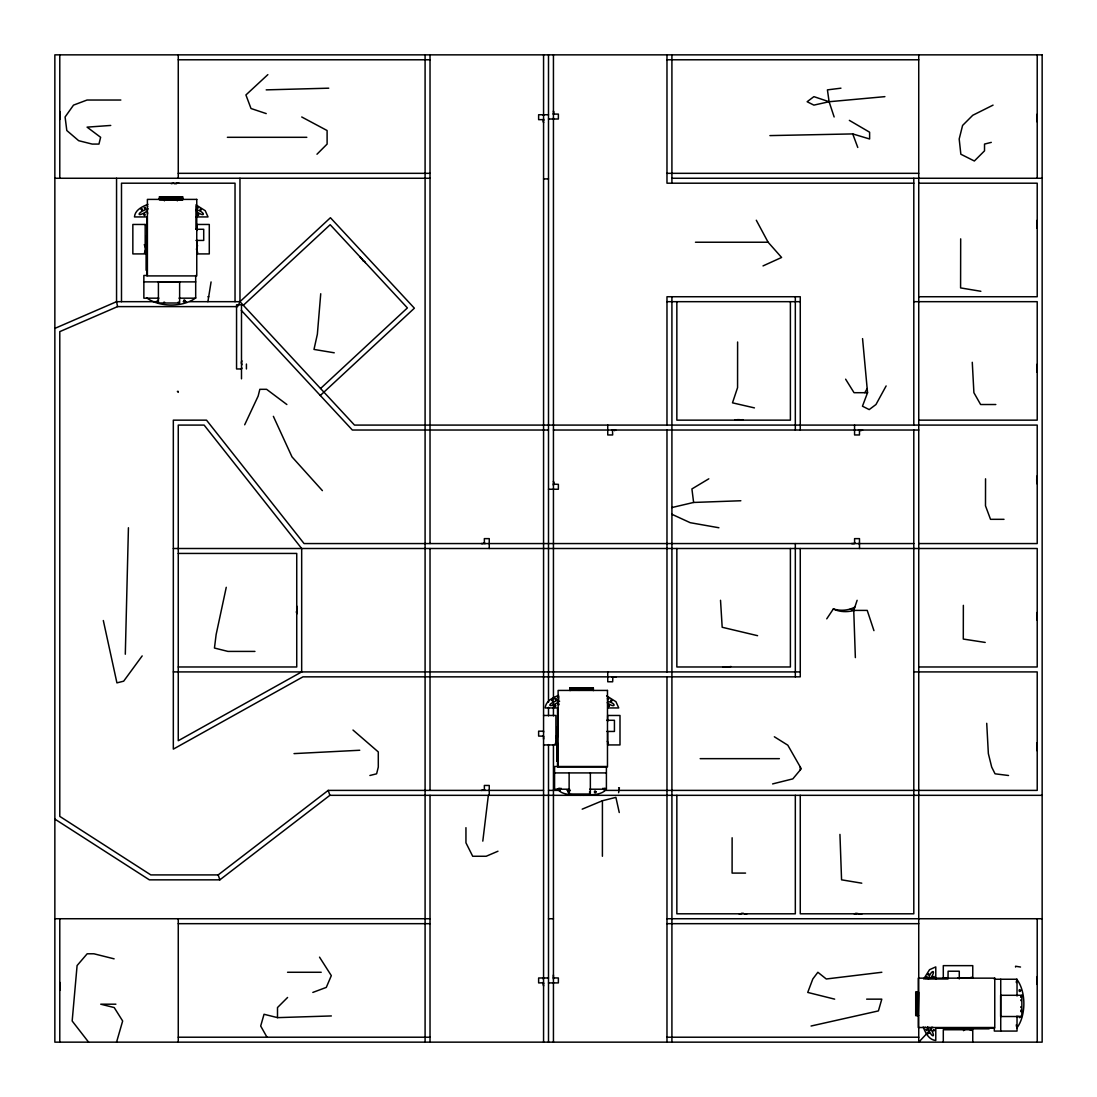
<?xml version="1.0" encoding="UTF-8"?>
<svg xmlns="http://www.w3.org/2000/svg" width="1097" height="1097" viewBox="0 0 1097 1097"><rect width="100%" height="100%" fill="white"/><g stroke="black" fill="none" stroke-linecap="round" stroke-linejoin="round"><path stroke-width="1.5" d="M164.399 200.833L164.399 199.352M602.404 856.263L602.418 800.741L615.897 797.382L619.257 812.52M732.124 837.765L732.097 873.089L745.562 873.089M737.609 342.003L737.568 387.625L732.494 402.832L754.434 407.892M918.23 1015.493L918.683 992.291L915.721 992.291L915.721 1015.493L918.683 1015.493M917.27 992.291L917.202 1015.493L917.366 992.291L917.641 1015.493L918.23 992.291M918.203 1010.529L918.203 997.612M915.789 992.291L915.734 1015.493L916.53 992.291L916.53 1015.493M960.684 238.858L960.588 287.908L980.855 291.281M963.358 605.338L963.289 639.057L985.202 642.431M985.545 478.813L985.49 505.827L990.522 519.32L1004.016 519.32M917.366 1015.493L917.49 992.291M916.16 1015.493L916.338 992.291M125.305 654.223L128.431 527.753M583.426 689.382L583.577 687.901L583.892 689.382L583.933 687.901L584.098 689.382L584.248 687.901L584.783 689.382L585.359 687.901L585.949 689.382M577.543 687.901L578.16 689.382L578.626 687.901L579.202 689.382L579.161 687.901L579.408 689.382L579.367 687.901L579.01 689.382L578.832 687.901L579.175 689.382L579.655 687.901M584.495 687.901L584.194 689.382L584.194 687.901L584.331 689.382L584.674 687.901L585.112 689.382L585.112 687.901L585.62 689.382L585.62 687.901L586.196 689.382L586.196 687.901L587.485 689.382M579.655 689.382L579.202 687.901L579.161 689.382L579.257 687.901L579.915 689.382L580.066 687.901L580.066 689.382L580.272 687.901L580.272 689.382L580.505 687.901L580.505 689.382L580.793 687.901L580.793 689.382L581.095 687.901L581.095 689.382L581.424 687.901L581.424 689.382L581.753 687.901L581.753 689.382L582.082 687.901L582.082 689.382L582.411 687.901L582.411 689.382L582.713 687.901L582.713 689.382L582.987 687.901L583.577 689.382M583.933 687.901L584.344 689.382L583.892 687.901M584.002 689.382L584.07 687.901L584.139 689.382M579.504 689.382L579.573 687.901L579.435 689.382M172.709 196.884L172.517 198.365L172.517 196.884L172.27 198.365L172.27 196.884L171.996 198.365L171.996 196.884L171.694 198.365L171.694 196.884L171.365 198.365L171.365 196.884L171.036 198.365L171.036 196.884L170.707 198.365L170.707 196.884L170.378 198.365L170.378 196.884L170.076 198.365L170.076 196.884L169.788 198.365L169.788 196.884L169.555 198.365L169.555 196.884L169.349 198.365L169.349 196.884L169.199 198.365L168.897 196.884L168.897 198.365L168.485 196.884L168.458 198.365L168.006 196.884L168.006 198.365L167.443 196.884L167.443 198.365L166.826 196.884L166.826 198.365L166.168 196.884L166.168 198.365L165.469 196.884L165.469 198.365L164.756 196.884L164.756 198.365L164.043 196.884L164.043 198.365L163.343 196.884L163.343 198.365L162.658 196.884L162.658 198.365L162.027 196.884L162.027 198.365L161.451 196.884L161.451 198.365L160.93 196.884L160.381 198.365L160.148 196.884L160.148 198.365L159.888 196.884M181.691 196.884L181.608 198.365L181.526 196.884L181.924 198.365L182.39 196.884L182.39 198.365M570.399 687.901L570.454 689.382L570.454 687.901L570.605 689.382L570.605 687.901L570.865 689.382L570.865 687.901L571.208 689.382L571.18 687.901L571.647 689.382L572.044 687.901M146.052 249.129L144.447 252.927M556.769 740.16L555.164 743.958M320.735 293.749L317.362 334.242L313.989 349.422L334.242 352.795M172.86 196.884L172.709 198.365L172.86 196.884L173.175 198.365L173.381 196.884L173.614 198.365L173.614 196.884L174.066 198.365L174.066 196.884L174.629 198.365L174.629 196.884L175.232 198.365L175.232 196.884L176.603 198.365M482.803 841.125L488.343 795.325M572.168 689.382L571.647 687.901L571.126 689.382L571.359 687.901M195.691 297.89C183.487 307.407 159.01 307.407 146.806 297.89M606.408 788.921C601.759 795.791 590.789 794.31 583.439 795.325M207.895 301.675L211.077 281.929M618.612 792.692L619.407 787.756L618.612 787.756M590.721 687.901L591.228 689.382L591.338 687.901L591.859 689.382L592.133 687.901L592.641 689.382L592.641 687.901L592.901 689.382L592.901 687.901L593.052 689.382L593.107 687.901L593.107 689.382M226.256 587.306L216.136 634.546L214.45 648.039L227.943 651.412L254.943 651.412M577.598 689.382L578.146 687.901L578.722 689.382L579.01 687.901M584.495 689.382L584.879 687.901L585.345 689.382L585.894 687.901M116.556 1042.15L122.658 1020.992L114.211 1007.553L100.746 1004.194L115.898 1004.194M604.913 788.085L603.871 788.921L602.993 788.222M857.127 600.292L853.74 610.398L855.358 657.597M1020.827 1007.499L1020.827 1006.758M932.848 1027.354L931.408 1027.354M1018.839 1016.261L1019.703 1017.728L1020.553 1016.261M862.557 338.616L867.549 392.699L862.461 406.205L869.208 409.592L875.968 404.519L886.129 385.938M1020.827 1000.587L1020.827 999.847M867.165 388.557L864.861 392.699M923.701 978.963L929.543 969.693L935.782 966.896L935.782 979.237M238.351 305.377L239.969 301.675L239.969 178.263M590.762 689.382L590.131 687.901L590.145 689.382L589.514 687.901L589.514 689.382L588.856 687.901L588.746 689.382L587.32 687.901L586.511 689.382L585.949 687.901L585.894 689.382L586.511 687.901L587.32 689.382L587.827 687.901L587.827 689.382L588.513 687.901L588.513 689.382L589.185 687.901L589.185 689.382L589.829 687.901L589.829 689.382L590.433 687.901L590.433 689.382L590.981 687.901L591.461 689.382L591.845 687.901L592.298 689.382L592.325 687.901L591.859 689.382M560.937 788.222L560.073 788.921L559.031 788.085M244.686 424.786L258.152 396.072L259.838 389.312L266.585 389.312L286.865 404.519M928.446 979.196C930.421 969.871 937.332 968.5 930.517 978.387M147.56 205.962L147.56 206.922M826.74 618.831L833.377 608.904C840.371 611.194 848.283 610.535 854.824 607.135M1016.425 1026.367L1016.302 1024.817M142.171 655.91L123.673 681.182L116.926 682.869L103.324 620.518M197.556 245.536L196.459 249.225L197.721 252.612M931.6 1028.506L918.738 1042.15L918.738 54.85M316.978 154.224L327.112 144.077L327.098 130.529L301.73 116.981M287.579 997.475L277.5 1007.553L277.5 1017.632L331.363 1015.945M1016.302 982.528L1016.425 980.992M189.781 301.675L239.969 301.675L330.43 217.727L414.378 308.188L320.297 395.496M243.328 305.295L330.17 224.707L407.398 307.928L320.557 388.516M359.885 256.725L361.599 258.577M362.051 259.057L363.313 261.141M363.82 260.963L364.574 261.772M364.711 261.922L365.315 262.567M267.86 74.623L245.92 94.959L251.007 108.507L266.228 113.594M963.481 1030.659L964.949 1029.562M1020.745 997.324L1020.868 995.788M1020.745 1011.64L1020.868 1010.104M558.99 704.781L557.687 704.301L558.99 703.821M237.816 306.612L117.585 306.612L59.787 331.637L59.787 816.387L150.81 874.912L218.18 874.912L328.209 790.389L543.563 790.389M54.85 819.089L149.37 879.849L219.853 879.849L329.882 795.325L1042.15 795.325M589.624 793.213L589.624 791.513M971.462 977.208L969.104 978.318M708.799 478.813L691.919 488.947L693.606 502.453L671.913 507.541M925.758 1027.368L924.798 1027.368M148.246 208.869C137.111 211.694 135.397 218.947 147.437 210.926M558.963 699.886C545.374 704.247 548.047 709.526 559.635 701.202M993.059 105.12L972.751 115.281L962.59 125.442L959.189 138.99L960.849 154.224L974.355 160.998L984.516 150.851L984.53 144.077L991.29 142.377M917.202 996.899L915.721 998.16M917.202 997.612L915.721 998.818M917.202 1001.15L915.721 1000.766L917.202 1000.299L915.721 999.737L917.202 999.737L915.721 999.134L917.202 999.134L915.721 998.489L917.202 998.489L915.721 997.817L917.202 997.817L915.721 997.132L917.202 997.132L915.721 996.46L917.202 996.46L915.721 995.815L917.202 995.815L915.721 995.198L917.202 994.664L915.721 994.184L917.202 994.184L915.721 993.8L917.202 993.347L915.721 993.388L917.202 993.8L915.721 994.293L917.202 994.293L915.721 994.883L917.202 994.924L915.721 995.514L917.202 995.514L915.721 996.131L917.202 996.199L915.721 997.475M917.202 998.325L915.721 999.024L917.202 998.818L915.721 999.449L917.202 999.449L915.721 1000.025L917.202 1000.025L915.721 1000.533L917.202 1000.533L915.721 1000.971L917.202 1000.971L915.721 1001.314L917.202 1001.794L915.721 1001.794L917.202 1001.712L915.721 1001.438L917.202 1001.314L915.721 1001.3L917.202 1000.862L915.721 1000.286L917.202 999.024M915.721 1014.382L917.202 1014.149L915.721 1013.985L917.202 1013.477L915.721 1013.121L917.202 1013.121L915.721 1012.572L917.202 1012.572L915.721 1011.969L917.202 1011.969L915.721 1011.324L917.202 1011.324L915.721 1010.652L917.202 1010.652L915.721 1009.967L917.202 1009.967L915.721 1009.295L917.202 1009.295L915.721 1008.65L917.202 1008.088L915.721 1007.499L917.202 1006.923L915.721 1007.019L917.202 1007.499L915.721 1008.088L917.202 1008.65L915.721 1009.446L917.202 1009.446L915.721 1010.159L917.202 1010.159L915.721 1010.886L917.202 1010.995L915.721 1011.653L917.202 1011.653L915.721 1012.284L917.202 1012.284L915.721 1012.901L917.202 1012.86L915.721 1013.477L917.202 1013.985L915.721 1014.437L917.202 1014.547L915.721 1014.78L917.202 1014.78L915.721 1015.04L917.202 1015.246L915.721 1015.246L917.202 1015.04M915.721 996.199L917.202 995.514M915.721 1012.27L917.202 1011.585L915.721 1011.585L917.202 1010.886L915.721 1010.886L917.202 1010.31L915.721 1010.31L917.202 1009.624L915.721 1009.624L917.202 1008.966L915.721 1008.966L917.202 1008.335L915.721 1007.759L917.202 1007.252L915.721 1007.252L917.202 1006.813M763.018 265.913L781.599 257.466L768.106 242.231L756.299 220.236M915.721 996.789L917.202 996.131M54.85 328.401L116.556 301.675L158.229 301.675M497.969 851.217L486.177 856.263L472.697 856.263L465.951 842.811L465.951 827.673M582.192 809.161L602.418 800.741M854.494 610.398C847.583 612.222 839.849 612.208 833.322 608.986M915.721 995.5L917.202 994.924M915.721 1012.86L917.202 1012.284M147.93 204.344C142.267 206.524 134.945 210.034 134.478 216.932L146.806 216.932L146.806 235.773M558.647 695.361C552.984 697.541 545.662 701.052 545.195 707.949L557.523 707.949L557.523 737.074M164.591 302.196L163.741 302.265M178.907 302.196L178.057 302.265M312.823 992.428L326.289 987.396L331.321 975.631L319.529 957.146M147.574 212.557L147.574 214.011M915.721 994.924L917.202 994.417M917.202 1012.86L915.721 1013.367L917.202 1013.367L915.721 1013.806L917.202 1014.464L915.721 1014.547M965.662 1029.247L967.458 1028.876M915.721 994.417L917.202 993.978M915.721 1001.15L917.202 1001.438L915.721 1001.3L917.202 1001.396L915.721 1002.055L917.202 1002.205L915.721 1002.055M369.881 775.497L376.614 773.81L378.3 767.077L378.287 751.925L352.987 730.04M772.603 783.916L792.829 778.87L801.276 768.764L787.811 745.192L774.345 736.773M917.202 993.786L915.721 993.978L917.202 993.635L915.721 993.635L917.202 993.388L915.721 993.32L917.202 992.593L915.721 992.538L917.202 992.538M811.067 1026.024L878.409 1010.913L881.796 999.148L866.644 999.148M834.145 116.981L829.099 101.733L813.878 105.12L807.131 101.733L813.892 96.646L829.099 101.733L884.895 96.646M915.721 1002.205L917.202 1002.411L915.721 1002.411L917.202 1002.644L915.721 1002.644L917.202 1002.932L915.721 1002.932L917.202 1003.234L915.721 1003.234L917.202 1003.563L915.721 1003.563L917.202 1003.892L915.721 1003.892L917.202 1004.221L915.721 1004.221L917.202 1004.55L915.721 1004.55L917.202 1004.852L915.721 1004.852L917.202 1005.126L915.721 1005.126L917.202 1005.373L915.721 1005.373L917.202 1005.565L915.721 1006.923L917.202 1006.47L915.721 1006.072L917.202 1005.99L915.721 1006.443L917.202 1006.072L915.721 1005.99L917.202 1006.072L915.721 1006.1L917.202 1007.019M1016.741 1028.108C1026.244 1015.904 1026.244 991.441 1016.741 979.237M840.946 88.185L827.426 89.872L829.099 101.733M881.837 972.271L826.274 978.99L817.868 972.271L812.808 978.99L807.735 992.428L834.666 999.148M917.202 1006.141L915.721 1006.278M110.742 125.442L87.088 127.142L100.622 137.303L98.949 144.077L92.189 144.077L78.669 140.69L66.807 130.529L65.093 116.981L73.513 105.12L87.033 100.033L120.835 100.033M158.393 301.812L157.186 300.852L158.393 299.892M294.023 753.612L359.747 750.252M915.721 1001.575L917.202 1001.438M693.606 502.453L740.845 500.753M266.201 89.872L328.743 88.185M769.902 135.603L852.726 133.916L869.619 138.99L869.619 132.216L849.352 120.368M915.721 993.265L917.202 993.32M178.263 59.787L430.024 59.787M666.976 59.787L918.738 59.787M553.437 110.975L553.437 111.853M59.787 111.524L59.787 112.401M59.787 112.607L59.787 113.718M553.437 113.169L553.93 112.086M553.437 113.389L553.437 114.623M553.437 114.088L558.373 114.102L558.373 119.011L548.5 119.025M1037.214 114.102L1037.214 116.597M548.5 114.732L538.627 114.746L538.627 119.655L543.563 119.628M543.563 115.624L543.07 114.815M59.787 116.323L60.28 113.923M59.787 116.968L59.787 119.463M1037.214 117.269L1037.214 119.628M553.437 117.941L553.437 118.764M543.563 119.025L543.563 120.382M1037.214 119.847L1036.72 120.931M543.563 120.588L543.07 121.63M1037.214 121.15L1037.214 121.986M543.563 122.096L543.563 122.741M227.381 137.303L306.817 137.303M178.263 173.326L430.024 173.326M666.976 173.326L918.738 173.326M54.85 178.263L430.024 178.263M671.913 178.263L1042.15 178.263M543.563 178.907L548.5 178.907M913.801 183.199L666.976 183.199L666.976 54.85M918.738 183.199L1037.214 183.199L1037.214 296.739L918.738 296.739M174.204 183.693L176.59 183.693M182.637 196.884L159.435 196.898L159.435 199.846L182.637 199.846L182.637 196.884L159.435 196.884L164.413 196.911M182.637 198.639L159.435 198.365L182.637 198.434L159.435 198.79L182.637 199.38M195.691 216.932L208.019 216.932L205.235 210.706L195.952 204.865M1037.214 220.25L1037.214 222.746M1037.214 225.749L1036.72 223.39M1037.214 225.996L1037.214 227.079M1037.214 227.312L1036.72 228.135M195.979 229.273L203.713 229.273L203.713 240.435L195.979 240.435M695.471 242.231L768.106 242.231M147.204 275.47L143.858 275.47L143.858 298.178L158.914 298.178M143.858 281.888L195.691 281.888M207.895 296.739L208.691 296.739M178.976 298.178L195.691 298.178L195.691 275.47M183.199 301.675L186.49 301.675M666.976 301.675L800.262 301.675M913.801 301.675L1037.214 301.675L1037.214 420.151L918.738 420.151M241.984 360.927L241.491 361.804M241.491 362.024L241.491 363.121M241.491 363.326L241.984 364.752M1037.214 364.135L1037.214 366.631M1037.214 367.317L1037.214 369.662M241.491 368.866L241.984 368.016M241.491 368.962L236.554 368.962L236.554 304.788L241.491 304.788L241.491 378.835M1037.214 369.881L1036.72 370.978M1037.214 371.197L1036.72 372.075M178.263 391.368L177.399 391.368L178.263 392.369M867.549 392.699L854.042 392.699L845.622 379.178M995.815 404.519L980.622 404.519L973.903 392.699L972.271 362.284M734.853 419.657L735.744 420.151M737.266 419.657L739.652 419.657M742.834 419.657L740.31 420.151M548.5 430.024L352.343 430.024L241.299 310.369M553.437 430.024L918.738 430.024M614.677 430.518L613.593 430.024M860.199 430.518L858.43 430.024M860.418 430.518L861.502 430.518M1037.214 475.755L1037.214 478.251M553.437 481.213L553.437 482.09M1037.214 481.501L1036.72 482.598M1037.214 482.817L1036.72 483.654M553.437 483.612L553.437 485.395M553.437 484.147L558.373 484.339L558.373 489.248L548.5 489.262M482.323 543.563L483.407 543.563M483.626 543.07L485.395 543.563M855.084 543.07L853.864 543.563M913.801 543.563L304.061 543.563L206.51 420.151L173.326 420.151L173.326 749.128L302.964 676.849L800.262 676.849L800.262 548.5M918.738 543.563L1037.214 543.563L1037.214 425.088L354.496 425.088L239.969 301.675M173.326 548.5L1037.214 548.5L1037.214 666.976L918.738 666.976M178.263 553.437L296.739 553.437L296.739 666.976L178.263 666.976M296.739 606.093L296.739 608.629M296.739 609.288L296.739 611.879M1037.214 612.4L1037.214 614.951M296.739 612.921L296.245 611.879M296.739 613.196L296.739 614.073M1037.214 617.954L1036.72 615.595M1037.214 618.201L1037.214 619.229M1037.214 619.517L1037.214 620.34M724.13 666.976L725.227 666.976M731 666.482L728.477 666.976M173.326 671.913L800.262 671.913M913.801 671.913L1037.214 671.913L1037.214 790.389L604.269 790.389M614.677 677.343L613.785 676.849M615.787 677.343L614.91 676.849M593.354 690.63L593.354 687.901L570.152 687.97L593.354 688.189M593.354 689.547L570.152 689.451L593.354 689.396L570.152 689.547L593.354 689.67L570.152 689.821L593.354 690.191L570.152 690.191L580.094 690.287M570.152 689.999L593.354 689.999M558.976 696.746L558.099 697.459L558.976 698.186M607.957 707.949L618.735 707.949L615.952 701.723L606.668 695.882M543.563 715.477L555.905 715.477L555.905 744.932L543.563 744.932M606.696 720.29L614.43 720.29L614.43 731.452L606.696 731.452M543.563 732.179L543.563 731.219L538.627 731.164L538.627 736.073L543.563 736.183M543.563 736.704L543.07 735.566M543.563 737.006L543.563 738.089M543.563 738.322L543.563 739.2M1036.72 742.998L1037.214 745.178M1037.214 745.809L1037.214 748.127M1037.214 748.428L1037.214 749.539M1037.214 749.745L1036.72 750.581M700.174 758.658L779.377 758.658M554.575 772.919L606.408 772.919M569.631 789.209L554.575 789.209L554.575 766.501L606.408 766.501L606.408 789.209L589.692 789.209M548.5 790.389L560.21 790.389M566.998 790.389L570.385 790.389M741.407 913.307L743.423 913.307M856.524 913.307L858.882 913.801M54.85 918.738L430.024 918.738M548.5 918.738L553.437 918.738M666.976 918.738L1042.15 918.738M178.263 923.674L430.024 923.674M666.976 923.674L918.738 923.674M287.551 972.271L321.215 972.271M553.437 974.918L553.437 975.74M553.437 976.028L553.437 976.865M1037.214 976.618L1037.214 978.99M553.437 977.304L553.437 979.045M548.5 977.976L538.627 977.989L538.627 982.898L543.563 982.83M553.437 977.88L558.373 977.989L558.373 982.898L548.5 982.912M946.533 977.989L943.297 977.989L943.297 965.648L972.765 965.648L972.765 977.989L957.791 977.989M543.563 978.236L543.07 978.908M924.949 978.977L947.986 978.977L948.11 971.215L959.272 971.215L959.272 978.949M994.321 979.237L1017.029 979.237L1017.029 995.953M1037.214 981.993L1036.72 979.648M1037.214 982.24L1037.214 983.351M59.787 982.364L59.787 983.049M60.28 983.694L59.787 984.558M543.563 983.625L543.07 982.391M1037.214 983.556L1036.72 984.393M543.563 983.831L543.07 984.736M59.787 984.859L59.787 987.163M543.563 985.147L543.563 986.025M59.787 987.807L60.28 990.33M915.721 993.498L917.202 993.388M915.721 1000.286L917.202 1000.299M915.721 1000.862L917.202 1000.766M915.721 1001.63L917.202 1001.684M915.721 1005.565L917.202 1005.716M915.721 1007.499L917.202 1007.471M915.721 1008.033L917.202 1008.088M915.721 1008.65L917.202 1008.76M915.721 1013.477L917.202 1013.601M915.721 1013.998L917.202 1013.985M915.721 1014.272L917.202 1014.149M954.609 1028.108L935.782 1028.108L935.782 1040.45C928.885 1039.983 925.374 1032.661 923.18 1026.998M989.535 1028.108L994.636 1028.108M954.568 1028.835L989.124 1028.835M178.263 1037.214L430.024 1037.214M666.976 1037.214L918.738 1037.214M570.152 690.63L570.152 687.901L593.354 687.915M159.435 198.434L182.637 198.53M570.152 687.915L593.354 688.066L570.152 688.189L593.354 688.34L570.152 688.34L575.13 688.368M570.152 689.396L593.354 689.451M570.152 689.67L593.354 689.821M159.435 199.38L182.637 199.846M580.505 795.325C573.141 794.31 562.171 795.791 557.523 788.921M967.979 1028.876L971.777 1030.481M1008.527 775.497L995.048 773.81L991.688 767.077L988.356 753.612L986.724 723.307M1020.512 967.033L1015.575 966.238L1015.575 967.033M861.776 883.181L841.564 879.821L839.945 834.406M718.892 527.753L690.219 522.693L671.913 514.287M757.588 635.684L722.183 627.265L720.523 600.292M114.115 958.833L93.903 953.787L87.17 953.787L77.092 965.552L72.169 1020.992L88.583 1042.15M277.5 1017.632L264.034 1014.272L260.688 1026.024L266.996 1037.214M850.285 609.013L853.74 610.398L867.22 610.398L873.939 630.638M195.732 209.609C205.057 211.584 206.428 218.481 196.541 211.666M607.916 701.367C617.46 703.821 614.91 708.895 607.258 702.697M144.269 244.645L146.052 248.608M322.395 490.633L291.994 456.873L273.372 416.339M608.437 743.643L607.313 741.284M555.672 736.457L556.769 739.639M927.705 1026.682C930.544 1037.817 937.784 1039.531 929.776 1027.478M588.033 687.901L588.746 689.382M180.621 198.365L180.045 196.884L180.045 198.365L179.414 196.884L179.414 198.365L178.729 196.884L178.729 198.365L178.139 196.884L178.029 198.365L176.768 196.884M177.316 198.365L176.603 196.884L176.768 198.365M588.746 687.901L589.446 689.382M178.029 196.884L178.729 198.365M588.17 689.382L587.485 687.901L587.32 689.382L587.156 687.901M177.453 196.884L178.139 198.365M589.446 687.901L590.131 689.382M573.374 687.901L574.06 689.382L574.06 687.901L574.759 689.382L574.759 687.901L575.472 689.382L575.472 687.901L576.186 689.382L576.995 687.901L577.543 689.382L577.598 687.901L576.995 689.382L576.186 687.901L575.678 689.382L575.678 687.901L574.993 689.382L574.993 687.901L574.321 689.382L574.321 687.901L573.676 689.382L573.059 687.901L572.524 689.382L572.524 687.901L572.044 689.382L572.168 687.901L573.361 689.382L573.361 687.901L573.992 689.382L573.992 687.901L574.65 689.382L574.65 687.901L575.335 689.382L575.335 687.901L576.021 689.382L576.679 687.901L577.31 689.382L577.31 687.901L577.886 689.382L578.393 687.901L578.832 689.382M163.275 196.884L163.933 198.365L163.933 196.884L164.619 198.365L164.619 196.884L165.304 198.365L165.304 196.884L166.593 198.365L166.593 196.884M572.744 687.901L573.374 689.382M176.11 198.365L175.479 196.884L175.479 198.365M591.338 689.382L590.145 687.901M179.428 196.884L180.004 198.365M162.068 196.884L162.644 198.365M852.726 133.916L857.772 147.464M572.785 689.382L572.277 687.901L571.839 689.382L571.496 687.901M167.169 196.884L167.676 198.365L167.676 196.884M328.209 790.389L329.882 795.325M218.18 874.912L219.853 879.849M591.228 687.901L592.01 689.382M180.511 196.884L180.95 198.365M161.122 196.884L161.561 198.365L161.561 196.884M173.175 196.884L173.957 198.365M117.585 306.612L116.556 301.675L116.556 178.263M168.458 196.884L168.828 198.365M160.546 196.884L160.779 198.365M159.682 196.884L159.888 198.365M160.381 196.884L160.546 198.365M177.316 199.366L177.316 200.847M1037.214 54.85L1037.214 178.263M1037.214 918.738L1037.214 1042.15M1036.72 478.909L1036.72 481.295M1017.029 1016.014L1017.029 1031.07L994.321 1031.07L994.321 1027.724M1000.738 979.237L1000.738 1031.07M972.765 1042.081L972.765 1029.74L943.297 1029.74L943.297 1042.081M913.801 178.263L913.801 425.088M913.801 430.024L913.801 913.801L800.262 913.801L800.262 795.325M862.612 430.024L861.529 430.024M862.105 913.801L859.554 913.801M859.5 548.5L859.486 538.627L854.577 538.627L854.604 543.563M859.458 430.518L859.486 434.961L854.577 434.961L854.563 425.088M859.266 543.563L858.403 543.563M856.304 913.801L855.399 913.307M855.002 913.801L854.11 913.801M853.644 543.563L852.561 543.563M852.328 543.563L851.45 543.563M800.262 430.024L800.262 296.739L666.976 296.739L666.976 425.088M800.262 766.748L800.262 769.971M795.325 296.739L795.325 430.024M795.325 543.563L795.325 676.849M795.325 795.325L795.325 913.801L676.849 913.801L676.849 795.325M790.389 301.675L790.389 420.151L676.849 420.151L676.849 301.675M790.389 548.5L790.389 666.976L676.849 666.976L676.849 548.5M746.988 913.801L744.438 913.801M741.188 913.801L740.118 913.801M739.885 913.801L738.994 913.801M737.047 420.151L735.964 420.151M727.832 666.976L725.474 666.976M723.718 666.976L723.074 666.976M671.913 54.85L671.913 183.199M671.913 296.739L671.913 1042.15M666.976 430.024L666.976 671.913M666.976 676.849L666.976 1042.15M615.732 430.024L614.512 430.518M613.374 430.024L611.605 430.024M613.374 676.849L611.605 676.849M612.853 676.849L612.661 681.786L607.752 681.786L607.738 671.913M612.51 430.518L612.661 434.961L607.752 434.961L607.738 425.088M607.656 721.524L607.656 715.477L619.997 715.477L619.997 744.932L607.656 744.932L607.656 732.549M590.351 772.795L590.351 794.022L569.124 794.022L569.124 772.795M585.359 687.901L585.345 689.382M584.783 687.901L584.879 689.382M579.915 687.901L579.915 689.382M578.626 687.901L578.722 689.382M578.146 687.901L578.16 689.382M571.647 687.901L571.66 689.382M571.208 687.901L571.18 689.382M557.523 743.012L557.523 766.817M556.81 726.749L556.81 761.304M553.93 482.323L553.93 483.407M553.437 54.85L553.437 698.885M553.437 702.272L553.437 715.82M553.437 744.63L553.437 1042.15M548.5 54.85L548.5 702.272M548.5 707.346L548.5 715.82M548.5 744.575L548.5 1042.15M543.563 54.85L543.563 1042.15M489.262 548.5L489.248 538.627L484.339 538.627L484.408 543.563M489.262 795.325L489.248 785.452L484.339 785.452L484.408 790.389M485.395 790.389L483.873 789.895M483.407 790.389L482.502 789.895M482.09 543.563L481.213 543.563M482.09 790.389L481.213 790.389M430.024 54.85L430.024 543.563M430.024 548.5L430.024 790.389M430.024 795.325L430.024 1042.15M425.088 54.85L425.088 1042.15M246.427 364.039L246.427 368.962M235.032 301.675L235.032 183.199L121.493 183.199L121.493 301.675M196.939 230.507L196.939 224.46L209.28 224.46L209.28 253.914L196.939 253.914L196.939 240.709M195.952 206.099L195.952 229.136M181.581 196.884L181.581 198.365L181.142 196.884L180.511 198.365M179.003 183.199L178.125 183.199M178.263 54.85L178.263 178.263M178.263 918.738L178.263 1042.15M177.837 183.199L176.59 183.199M174.903 196.884L174.396 198.365M173.559 183.199L171.269 183.693M169.199 196.884L169.199 198.365M146.806 268.998L146.806 275.8M146.093 235.718L146.093 270.273M59.787 54.85L59.787 178.263M59.787 918.738L59.787 1042.15M584.344 687.901L584.317 689.382L584.317 687.901M579.216 687.901L579.189 689.382L579.257 687.901M592.407 687.901L592.325 689.382L592.407 687.901M1020.676 990.509C1018.798 993.978 1018.304 987.369 1020.676 990.509M185.311 300.852C183.185 304.171 183.185 297.534 185.311 300.852M567.944 791.581C569 795.394 570.975 789.045 567.944 791.581M596.028 791.883C593.902 795.188 593.902 788.551 596.028 791.883M141.252 209.294C141.897 212.187 143.638 207.525 141.252 209.294M144.338 207.744C145.01 210.624 146.71 205.962 144.338 207.744M143.926 214.587C144.585 217.494 146.299 212.804 143.926 214.587M201.286 209.554C199.681 212.05 199.681 207.059 201.286 209.554M551.969 700.311C552.614 703.204 554.355 698.542 551.969 700.311M555.055 698.762C555.726 701.655 557.427 696.979 555.055 698.762M554.643 705.604C555.301 708.511 557.015 703.821 554.643 705.604M612.003 700.572C610.398 703.067 610.398 698.076 612.003 700.572M198.626 214.847C197.007 217.343 197.035 212.338 198.626 214.847M609.342 705.865C607.724 708.36 607.752 703.355 609.342 705.865M196.774 207.744C197.405 210.624 199.133 205.962 196.774 207.744M607.491 698.762C608.122 701.655 609.85 696.979 607.491 698.762M926.197 977.084C926.321 980.032 928.844 975.768 926.197 977.084M927.747 974.013C927.897 976.961 930.393 972.655 927.747 974.013M933.04 976.673C933.19 979.635 935.686 975.315 933.04 976.673M926.197 1029.507C926.321 1032.469 928.844 1028.177 926.197 1029.507M934.411 1030.426C932.395 1032.606 933.259 1027.697 934.411 1030.426M929.118 1033.1C927.116 1035.266 927.966 1030.371 929.118 1033.1M301.675 671.913L178.263 740.722L178.263 425.088L204.124 425.088L301.675 548.5L301.675 671.913M917.202 1001.355L915.721 1001.396L917.202 1001.328M917.202 1006.429L915.721 1006.484L917.202 1006.456M1042.15 54.85L54.85 54.85L54.85 1042.15L1042.15 1042.15L1042.15 54.85M196.761 199.393L147.396 199.393L147.396 275.909L196.761 275.909L196.761 199.393M145.188 224.46L132.847 224.46L132.847 253.914L145.188 253.914L145.188 224.46M179.634 281.778L158.407 281.778L158.407 303.005L179.634 303.005L179.634 281.778M607.477 690.424L558.112 690.424L558.112 766.94L607.477 766.94L607.477 690.424M994.76 978.154L918.244 978.154L918.244 1027.519L994.76 1027.519L994.76 978.154M1021.856 995.294L1000.629 995.294L1000.629 1016.521L1021.856 1016.521L1021.856 995.294M586.621 689.382L586.621 687.901L586.511 689.382M576.995 689.382L576.995 687.901L576.885 689.382M576.35 689.382L576.35 687.901L576.186 689.382"/></g></svg>
